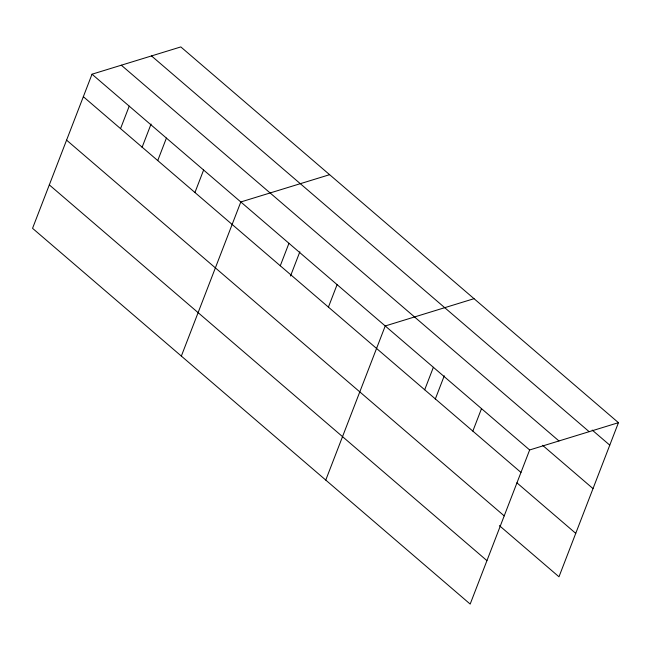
<?xml version="1.0" encoding="UTF-8"?>
<svg xmlns="http://www.w3.org/2000/svg" width="651" height="651" viewBox="0 0 651 651"><rect width="100%" height="100%" fill="white"/><g stroke="black" fill="none" stroke-linecap="round" stroke-linejoin="round"><path stroke-width="0.98" d="M92.019 74.206L32.55 228.322L470.177 604.079L529.645 449.963L618.45 422.678L180.823 46.921L92.019 74.206L529.645 449.963M120.541 128.629L129.215 106.146M142.073 147.338L151.065 124.032M157.745 160.561L166.412 138.085M194.942 192.501L203.617 170.025M181.344 356.081L240.813 201.965L329.618 174.68M280.28 265.779L288.954 243.295M290.509 276.032L299.859 251.782M328.421 307.109L337.088 284.633M325.76 480.08L385.229 325.964L474.034 298.679M424.696 389.778L433.371 367.294M435.283 399.096L444.275 375.782M472.838 431.108L481.512 408.633M618.45 422.678L558.981 576.794L499.382 525.617M592.198 430.067L609.775 445.154M151.512 55.929L589.147 431.678M121.322 65.206L558.957 440.955M542.584 445.292L593.012 488.592M83.344 96.69L520.971 472.439M516.91 482.83L575.744 533.348M66.581 140.128L504.216 515.885M49.313 184.884L486.94 560.641"/></g></svg>
